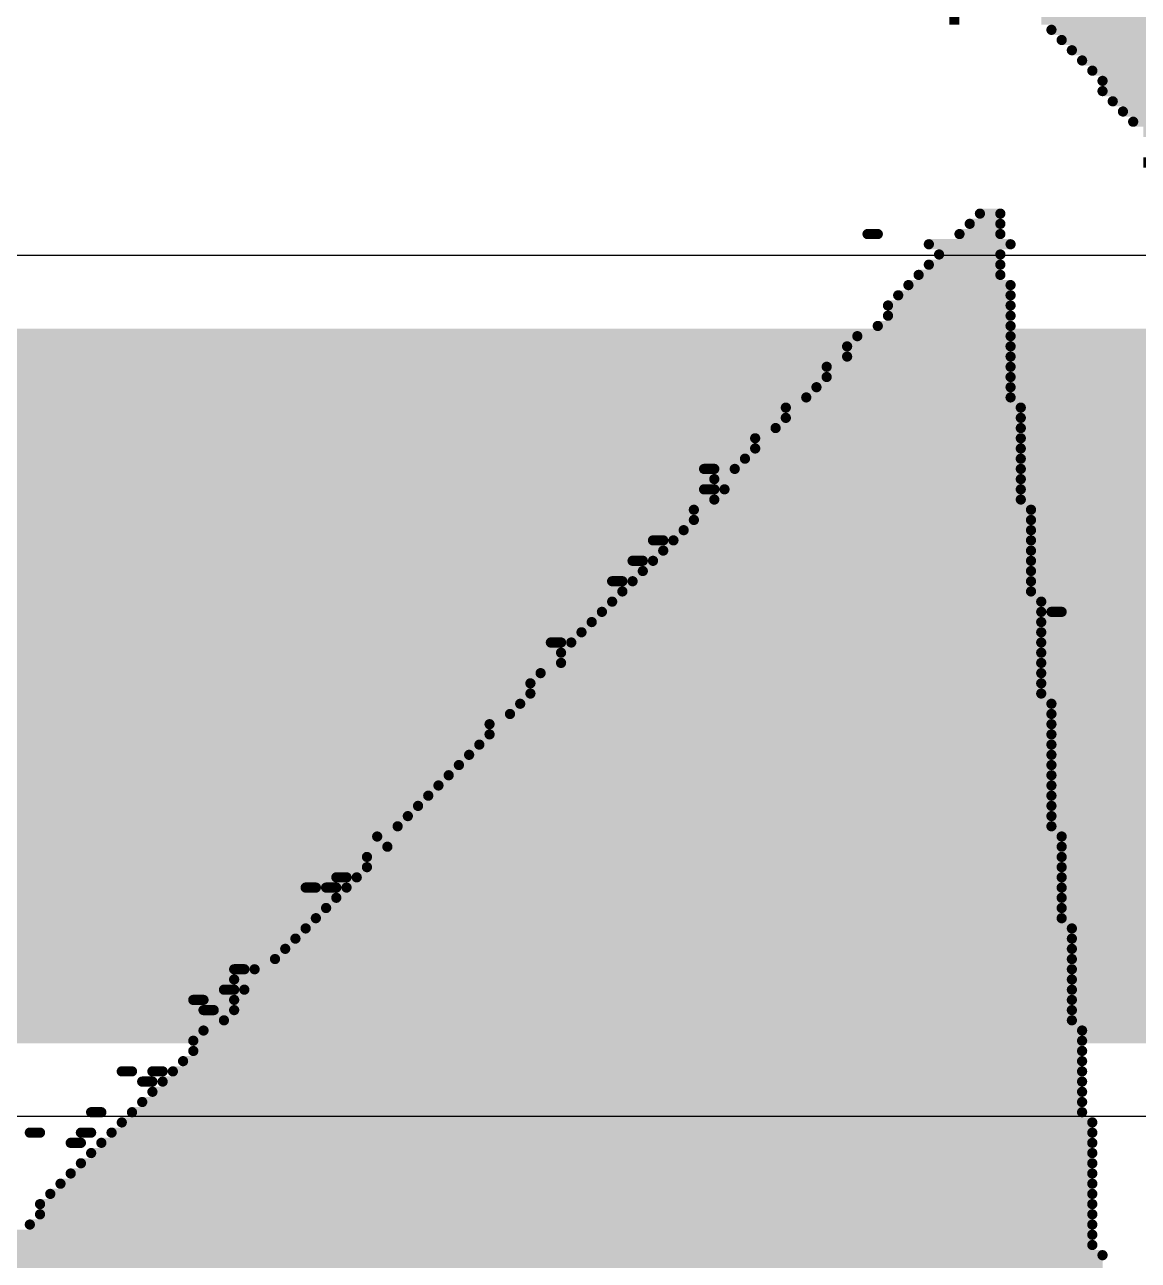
# Model space of a CAD drawing. Header units: inches. Extents: x -5 to 433, y -20 to 71.
# Drawn here: x 21.716 to 24.484, y 54.883 to 57.957 of the extents above; entities that cross this region are included whole.
import ezdxf

# ---------------------------------------------------------------- set-up
doc = ezdxf.new("R2010")
doc.units = ezdxf.units.IN
doc.layers.add('Bottom Overlay', color=54, linetype='Continuous')
doc.layers.add('Top Layer', color=1, linetype='Continuous')

msp = doc.modelspace()

# ---------------------------------------------------------------- hatches: boundary and pattern name
at = {"layer": 'Top Layer'}
msp.add_hatch(color=1, dxfattribs=at).paths.add_polyline_path([(8.89, 55.4228), (74.3966, 55.4228), (74.3966, 57.2008), (8.89, 57.2008)])

# ---------------------------------------------------------------- linework, layer by layer
at = {"layer": 'Bottom Overlay'}
for points in [[(24.0144, 57.9692, 0.0254, 0.0254, 0), (24.0398, 57.9692, 0.0254, 0.0254, 0)], [(24.243, 57.9692, 0.0254, 0.0254, 0), (24.9542, 57.9692, 0.0254, 0.0254, 0)], [(24.2684, 57.9438, 0.0254, 0.0254, 0), (24.9796, 57.9438, 0.0254, 0.0254, 0)], [(24.2938, 57.9184, 0.0254, 0.0254, 0), (24.9796, 57.9184, 0.0254, 0.0254, 0)], [(24.3192, 57.893, 0.0254, 0.0254, 0), (25.005, 57.893, 0.0254, 0.0254, 0)], [(24.3446, 57.8676, 0.0254, 0.0254, 0), (25.0304, 57.8676, 0.0254, 0.0254, 0)], [(24.37, 57.8422, 0.0254, 0.0254, 0), (25.0558, 57.8422, 0.0254, 0.0254, 0)], [(24.3954, 57.8168, 0.0254, 0.0254, 0), (25.0812, 57.8168, 0.0254, 0.0254, 0)], [(24.3954, 57.7914, 0.0254, 0.0254, 0), (25.0812, 57.7914, 0.0254, 0.0254, 0)], [(24.4208, 57.766, 0.0254, 0.0254, 0), (25.1066, 57.766, 0.0254, 0.0254, 0)], [(24.4462, 57.7406, 0.0254, 0.0254, 0), (25.132, 57.7406, 0.0254, 0.0254, 0)], [(24.4716, 57.7152, 0.0254, 0.0254, 0), (25.1828, 57.7152, 0.0254, 0.0254, 0)], [(24.497, 57.6898, 0.0254, 0.0254, 0), (25.1574, 57.6898, 0.0254, 0.0254, 0)], [(24.497, 57.6136, 0.0254, 0.0254, 0), (24.5224, 57.6136, 0.0254, 0.0254, 0)], [(24.0652, 57.4612, 0.0254, 0.0254, 0), (24.1414, 57.4612, 0.0254, 0.0254, 0)], [(24.0906, 57.4866, 0.0254, 0.0254, 0), (24.1414, 57.4866, 0.0254, 0.0254, 0)], [(23.8112, 57.4358, 0.0254, 0.0254, 0), (23.8366, 57.4358, 0.0254, 0.0254, 0)], [(24.0398, 57.4358, 0.0254, 0.0254, 0), (24.1414, 57.4358, 0.0254, 0.0254, 0)], [(23.9636, 57.4104, 0.0254, 0.0254, 0), (24.1668, 57.4104, 0.0254, 0.0254, 0)], [(23.989, 57.385, 0.0254, 0.0254, 0), (24.1414, 57.385, 0.0254, 0.0254, 0)], [(23.9636, 57.3596, 0.0254, 0.0254, 0), (24.1414, 57.3596, 0.0254, 0.0254, 0)], [(23.9128, 57.3088, 0.0254, 0.0254, 0), (24.1668, 57.3088, 0.0254, 0.0254, 0)], [(23.9382, 57.3342, 0.0254, 0.0254, 0), (24.1414, 57.3342, 0.0254, 0.0254, 0)], [(23.8874, 57.2834, 0.0254, 0.0254, 0), (24.1668, 57.2834, 0.0254, 0.0254, 0)], [(23.862, 57.258, 0.0254, 0.0254, 0), (24.1668, 57.258, 0.0254, 0.0254, 0)], [(23.862, 57.2326, 0.0254, 0.0254, 0), (24.1668, 57.2326, 0.0254, 0.0254, 0)], [(23.8366, 57.2072, 0.0254, 0.0254, 0), (24.1668, 57.2072, 0.0254, 0.0254, 0)], [(23.7604, 57.1564, 0.0254, 0.0254, 0), (24.1668, 57.1564, 0.0254, 0.0254, 0)], [(23.7858, 57.1818, 0.0254, 0.0254, 0), (24.1668, 57.1818, 0.0254, 0.0254, 0)], [(23.7604, 57.131, 0.0254, 0.0254, 0), (24.1668, 57.131, 0.0254, 0.0254, 0)], [(23.7096, 57.1056, 0.0254, 0.0254, 0), (24.1668, 57.1056, 0.0254, 0.0254, 0)], [(23.7096, 57.0802, 0.0254, 0.0254, 0), (24.1668, 57.0802, 0.0254, 0.0254, 0)], [(23.6842, 57.0548, 0.0254, 0.0254, 0), (24.1668, 57.0548, 0.0254, 0.0254, 0)], [(23.608, 57.004, 0.0254, 0.0254, 0), (24.1922, 57.004, 0.0254, 0.0254, 0)], [(23.6588, 57.0294, 0.0254, 0.0254, 0), (24.1668, 57.0294, 0.0254, 0.0254, 0)], [(23.608, 56.9786, 0.0254, 0.0254, 0), (24.1922, 56.9786, 0.0254, 0.0254, 0)], [(23.5826, 56.9532, 0.0254, 0.0254, 0), (24.1922, 56.9532, 0.0254, 0.0254, 0)], [(23.5318, 56.9278, 0.0254, 0.0254, 0), (24.1922, 56.9278, 0.0254, 0.0254, 0)], [(23.5064, 56.877, 0.0254, 0.0254, 0), (24.1922, 56.877, 0.0254, 0.0254, 0)], [(23.5318, 56.9024, 0.0254, 0.0254, 0), (24.1922, 56.9024, 0.0254, 0.0254, 0)], [(23.4048, 56.8516, 0.0254, 0.0254, 0), (23.4302, 56.8516, 0.0254, 0.0254, 0)], [(23.481, 56.8516, 0.0254, 0.0254, 0), (24.1922, 56.8516, 0.0254, 0.0254, 0)], [(23.4302, 56.8262, 0.0254, 0.0254, 0), (24.1922, 56.8262, 0.0254, 0.0254, 0)], [(23.4048, 56.8008, 0.0254, 0.0254, 0), (23.4302, 56.8008, 0.0254, 0.0254, 0)], [(23.4556, 56.8008, 0.0254, 0.0254, 0), (24.1922, 56.8008, 0.0254, 0.0254, 0)], [(23.4302, 56.7754, 0.0254, 0.0254, 0), (24.1922, 56.7754, 0.0254, 0.0254, 0)], [(23.3794, 56.75, 0.0254, 0.0254, 0), (24.2176, 56.75, 0.0254, 0.0254, 0)], [(23.3794, 56.7246, 0.0254, 0.0254, 0), (24.2176, 56.7246, 0.0254, 0.0254, 0)], [(23.354, 56.6992, 0.0254, 0.0254, 0), (24.2176, 56.6992, 0.0254, 0.0254, 0)], [(23.2778, 56.6738, 0.0254, 0.0254, 0), (23.3032, 56.6738, 0.0254, 0.0254, 0)], [(23.3286, 56.6738, 0.0254, 0.0254, 0), (24.2176, 56.6738, 0.0254, 0.0254, 0)], [(23.3032, 56.6484, 0.0254, 0.0254, 0), (24.2176, 56.6484, 0.0254, 0.0254, 0)], [(23.227, 56.623, 0.0254, 0.0254, 0), (23.2524, 56.623, 0.0254, 0.0254, 0)], [(23.2778, 56.623, 0.0254, 0.0254, 0), (24.2176, 56.623, 0.0254, 0.0254, 0)], [(23.1762, 56.5722, 0.0254, 0.0254, 0), (23.2016, 56.5722, 0.0254, 0.0254, 0)], [(23.227, 56.5722, 0.0254, 0.0254, 0), (24.2176, 56.5722, 0.0254, 0.0254, 0)], [(23.2524, 56.5976, 0.0254, 0.0254, 0), (24.2176, 56.5976, 0.0254, 0.0254, 0)], [(23.2016, 56.5468, 0.0254, 0.0254, 0), (24.2176, 56.5468, 0.0254, 0.0254, 0)], [(23.1762, 56.5214, 0.0254, 0.0254, 0), (24.243, 56.5214, 0.0254, 0.0254, 0)], [(23.1508, 56.496, 0.0254, 0.0254, 0), (24.243, 56.496, 0.0254, 0.0254, 0)], [(24.2684, 56.496, 0.0254, 0.0254, 0), (24.2938, 56.496, 0.0254, 0.0254, 0)], [(23.1254, 56.4706, 0.0254, 0.0254, 0), (24.243, 56.4706, 0.0254, 0.0254, 0)], [(23.0238, 56.4198, 0.0254, 0.0254, 0), (23.0492, 56.4198, 0.0254, 0.0254, 0)], [(23.0746, 56.4198, 0.0254, 0.0254, 0), (24.243, 56.4198, 0.0254, 0.0254, 0)], [(23.1, 56.4452, 0.0254, 0.0254, 0), (24.243, 56.4452, 0.0254, 0.0254, 0)], [(23.0492, 56.3944, 0.0254, 0.0254, 0), (24.243, 56.3944, 0.0254, 0.0254, 0)], [(23.0492, 56.369, 0.0254, 0.0254, 0), (24.243, 56.369, 0.0254, 0.0254, 0)], [(22.9984, 56.3436, 0.0254, 0.0254, 0), (24.243, 56.3436, 0.0254, 0.0254, 0)], [(22.973, 56.3182, 0.0254, 0.0254, 0), (24.243, 56.3182, 0.0254, 0.0254, 0)], [(22.973, 56.2928, 0.0254, 0.0254, 0), (24.243, 56.2928, 0.0254, 0.0254, 0)], [(22.9476, 56.2674, 0.0254, 0.0254, 0), (24.2684, 56.2674, 0.0254, 0.0254, 0)], [(22.9222, 56.242, 0.0254, 0.0254, 0), (24.2684, 56.242, 0.0254, 0.0254, 0)], [(22.8714, 56.2166, 0.0254, 0.0254, 0), (24.2684, 56.2166, 0.0254, 0.0254, 0)], [(22.8714, 56.1912, 0.0254, 0.0254, 0), (24.2684, 56.1912, 0.0254, 0.0254, 0)], [(22.8206, 56.1404, 0.0254, 0.0254, 0), (24.2684, 56.1404, 0.0254, 0.0254, 0)], [(22.846, 56.1658, 0.0254, 0.0254, 0), (24.2684, 56.1658, 0.0254, 0.0254, 0)], [(22.7952, 56.115, 0.0254, 0.0254, 0), (24.2684, 56.115, 0.0254, 0.0254, 0)], [(22.7698, 56.0896, 0.0254, 0.0254, 0), (24.2684, 56.0896, 0.0254, 0.0254, 0)], [(22.7444, 56.0642, 0.0254, 0.0254, 0), (24.2684, 56.0642, 0.0254, 0.0254, 0)], [(22.719, 56.0388, 0.0254, 0.0254, 0), (24.2684, 56.0388, 0.0254, 0.0254, 0)], [(22.6682, 55.988, 0.0254, 0.0254, 0), (24.2684, 55.988, 0.0254, 0.0254, 0)], [(22.6936, 56.0134, 0.0254, 0.0254, 0), (24.2684, 56.0134, 0.0254, 0.0254, 0)], [(22.6428, 55.9626, 0.0254, 0.0254, 0), (24.2684, 55.9626, 0.0254, 0.0254, 0)], [(22.592, 55.9372, 0.0254, 0.0254, 0), (24.2938, 55.9372, 0.0254, 0.0254, 0)], [(22.6174, 55.9118, 0.0254, 0.0254, 0), (24.2938, 55.9118, 0.0254, 0.0254, 0)], [(22.5666, 55.8864, 0.0254, 0.0254, 0), (24.2938, 55.8864, 0.0254, 0.0254, 0)], [(22.4904, 55.8356, 0.0254, 0.0254, 0), (22.5158, 55.8356, 0.0254, 0.0254, 0)], [(22.5412, 55.8356, 0.0254, 0.0254, 0), (24.2938, 55.8356, 0.0254, 0.0254, 0)], [(22.5666, 55.861, 0.0254, 0.0254, 0), (24.2938, 55.861, 0.0254, 0.0254, 0)], [(22.4142, 55.8102, 0.0254, 0.0254, 0), (22.4396, 55.8102, 0.0254, 0.0254, 0)], [(22.465, 55.8102, 0.0254, 0.0254, 0), (22.4904, 55.8102, 0.0254, 0.0254, 0)], [(22.5158, 55.8102, 0.0254, 0.0254, 0), (24.2938, 55.8102, 0.0254, 0.0254, 0)], [(22.4904, 55.7848, 0.0254, 0.0254, 0), (24.2938, 55.7848, 0.0254, 0.0254, 0)], [(22.465, 55.7594, 0.0254, 0.0254, 0), (24.2938, 55.7594, 0.0254, 0.0254, 0)], [(22.4142, 55.7086, 0.0254, 0.0254, 0), (24.3192, 55.7086, 0.0254, 0.0254, 0)], [(22.4396, 55.734, 0.0254, 0.0254, 0), (24.2938, 55.734, 0.0254, 0.0254, 0)], [(22.3888, 55.6832, 0.0254, 0.0254, 0), (24.3192, 55.6832, 0.0254, 0.0254, 0)], [(22.3634, 55.6578, 0.0254, 0.0254, 0), (24.3192, 55.6578, 0.0254, 0.0254, 0)], [(22.338, 55.6324, 0.0254, 0.0254, 0), (24.3192, 55.6324, 0.0254, 0.0254, 0)], [(22.2364, 55.607, 0.0254, 0.0254, 0), (22.2618, 55.607, 0.0254, 0.0254, 0)], [(22.2872, 55.607, 0.0254, 0.0254, 0), (24.3192, 55.607, 0.0254, 0.0254, 0)], [(22.211, 55.5562, 0.0254, 0.0254, 0), (22.2364, 55.5562, 0.0254, 0.0254, 0)], [(22.2364, 55.5816, 0.0254, 0.0254, 0), (24.3192, 55.5816, 0.0254, 0.0254, 0)], [(22.2618, 55.5562, 0.0254, 0.0254, 0), (24.3192, 55.5562, 0.0254, 0.0254, 0)], [(22.1348, 55.5308, 0.0254, 0.0254, 0), (22.1602, 55.5308, 0.0254, 0.0254, 0)], [(22.2364, 55.5308, 0.0254, 0.0254, 0), (24.3192, 55.5308, 0.0254, 0.0254, 0)], [(22.1602, 55.5054, 0.0254, 0.0254, 0), (22.1856, 55.5054, 0.0254, 0.0254, 0)], [(22.2364, 55.5054, 0.0254, 0.0254, 0), (24.3192, 55.5054, 0.0254, 0.0254, 0)], [(22.211, 55.48, 0.0254, 0.0254, 0), (24.3192, 55.48, 0.0254, 0.0254, 0)], [(22.1602, 55.4546, 0.0254, 0.0254, 0), (24.3446, 55.4546, 0.0254, 0.0254, 0)], [(22.1348, 55.4292, 0.0254, 0.0254, 0), (24.3446, 55.4292, 0.0254, 0.0254, 0)], [(22.1348, 55.4038, 0.0254, 0.0254, 0), (24.3446, 55.4038, 0.0254, 0.0254, 0)], [(22.1094, 55.3784, 0.0254, 0.0254, 0), (24.3446, 55.3784, 0.0254, 0.0254, 0)], [(21.957, 55.353, 0.0254, 0.0254, 0), (21.9824, 55.353, 0.0254, 0.0254, 0)], [(22.0332, 55.353, 0.0254, 0.0254, 0), (22.0586, 55.353, 0.0254, 0.0254, 0)], [(22.084, 55.353, 0.0254, 0.0254, 0), (24.3446, 55.353, 0.0254, 0.0254, 0)], [(22.0078, 55.3276, 0.0254, 0.0254, 0), (22.0332, 55.3276, 0.0254, 0.0254, 0)], [(22.0586, 55.3276, 0.0254, 0.0254, 0), (24.3446, 55.3276, 0.0254, 0.0254, 0)], [(22.0332, 55.3022, 0.0254, 0.0254, 0), (24.3446, 55.3022, 0.0254, 0.0254, 0)], [(21.8808, 55.2514, 0.0254, 0.0254, 0), (21.9062, 55.2514, 0.0254, 0.0254, 0)], [(21.9824, 55.2514, 0.0254, 0.0254, 0), (24.3446, 55.2514, 0.0254, 0.0254, 0)], [(22.0078, 55.2768, 0.0254, 0.0254, 0), (24.3446, 55.2768, 0.0254, 0.0254, 0)], [(21.957, 55.226, 0.0254, 0.0254, 0), (24.37, 55.226, 0.0254, 0.0254, 0)], [(21.7284, 55.2006, 0.0254, 0.0254, 0), (21.7538, 55.2006, 0.0254, 0.0254, 0)], [(21.8554, 55.2006, 0.0254, 0.0254, 0), (21.8808, 55.2006, 0.0254, 0.0254, 0)], [(21.9316, 55.2006, 0.0254, 0.0254, 0), (24.37, 55.2006, 0.0254, 0.0254, 0)], [(21.83, 55.1752, 0.0254, 0.0254, 0), (21.8554, 55.1752, 0.0254, 0.0254, 0)], [(21.9062, 55.1752, 0.0254, 0.0254, 0), (24.37, 55.1752, 0.0254, 0.0254, 0)], [(21.8554, 55.1244, 0.0254, 0.0254, 0), (24.37, 55.1244, 0.0254, 0.0254, 0)], [(21.8808, 55.1498, 0.0254, 0.0254, 0), (24.37, 55.1498, 0.0254, 0.0254, 0)], [(21.83, 55.099, 0.0254, 0.0254, 0), (24.37, 55.099, 0.0254, 0.0254, 0)], [(21.8046, 55.0736, 0.0254, 0.0254, 0), (24.37, 55.0736, 0.0254, 0.0254, 0)], [(21.7792, 55.0482, 0.0254, 0.0254, 0), (24.37, 55.0482, 0.0254, 0.0254, 0)], [(21.7538, 55.0228, 0.0254, 0.0254, 0), (24.37, 55.0228, 0.0254, 0.0254, 0)], [(21.7284, 54.972, 0.0254, 0.0254, 0), (24.37, 54.972, 0.0254, 0.0254, 0)], [(21.7538, 54.9974, 0.0254, 0.0254, 0), (24.37, 54.9974, 0.0254, 0.0254, 0)], [(18.9852, 54.9466, 0.0254, 0.0254, 0), (24.37, 54.9466, 0.0254, 0.0254, 0)], [(19.036, 54.9212, 0.0254, 0.0254, 0), (24.37, 54.9212, 0.0254, 0.0254, 0)], [(19.0614, 54.8958, 0.0254, 0.0254, 0), (24.3954, 54.8958, 0.0254, 0.0254, 0)], [(19.0868, 54.8704, 0.0254, 0.0254, 0), (24.3954, 54.8704, 0.0254, 0.0254, 0)]]:
    msp.add_lwpolyline(points, format="xyseb", dxfattribs=at)
for points in [[(24.2621, 57.9438, 0.0127, 0.0127, 1), (24.2748, 57.9438, 0.0127, 0.0127, 1)], [(24.2875, 57.9184, 0.0127, 0.0127, 1), (24.3002, 57.9184, 0.0127, 0.0127, 1)], [(24.3129, 57.893, 0.0127, 0.0127, 1), (24.3256, 57.893, 0.0127, 0.0127, 1)], [(24.3383, 57.8676, 0.0127, 0.0127, 1), (24.351, 57.8676, 0.0127, 0.0127, 1)], [(24.3637, 57.8422, 0.0127, 0.0127, 1), (24.3764, 57.8422, 0.0127, 0.0127, 1)], [(24.3891, 57.8168, 0.0127, 0.0127, 1), (24.4018, 57.8168, 0.0127, 0.0127, 1)], [(24.3891, 57.7914, 0.0127, 0.0127, 1), (24.4018, 57.7914, 0.0127, 0.0127, 1)], [(24.4145, 57.766, 0.0127, 0.0127, 1), (24.4272, 57.766, 0.0127, 0.0127, 1)], [(24.4399, 57.7406, 0.0127, 0.0127, 1), (24.4526, 57.7406, 0.0127, 0.0127, 1)], [(24.4653, 57.7152, 0.0127, 0.0127, 1), (24.478, 57.7152, 0.0127, 0.0127, 1)], [(24.0589, 57.4612, 0.0127, 0.0127, 1), (24.0716, 57.4612, 0.0127, 0.0127, 1)], [(24.0843, 57.4866, 0.0127, 0.0127, 1), (24.097, 57.4866, 0.0127, 0.0127, 1)], [(24.1351, 57.4866, 0.0127, 0.0127, 1), (24.1478, 57.4866, 0.0127, 0.0127, 1)], [(24.1351, 57.4612, 0.0127, 0.0127, 1), (24.1478, 57.4612, 0.0127, 0.0127, 1)], [(23.8049, 57.4358, 0.0127, 0.0127, 1), (23.8176, 57.4358, 0.0127, 0.0127, 1)], [(23.8303, 57.4358, 0.0127, 0.0127, 1), (23.843, 57.4358, 0.0127, 0.0127, 1)], [(24.0335, 57.4358, 0.0127, 0.0127, 1), (24.0462, 57.4358, 0.0127, 0.0127, 1)], [(24.1351, 57.4358, 0.0127, 0.0127, 1), (24.1478, 57.4358, 0.0127, 0.0127, 1)], [(23.9573, 57.4104, 0.0127, 0.0127, 1), (23.97, 57.4104, 0.0127, 0.0127, 1)], [(24.1605, 57.4104, 0.0127, 0.0127, 1), (24.1732, 57.4104, 0.0127, 0.0127, 1)], [(23.9827, 57.385, 0.0127, 0.0127, 1), (23.9954, 57.385, 0.0127, 0.0127, 1)], [(24.1351, 57.385, 0.0127, 0.0127, 1), (24.1478, 57.385, 0.0127, 0.0127, 1)], [(23.9573, 57.3596, 0.0127, 0.0127, 1), (23.97, 57.3596, 0.0127, 0.0127, 1)], [(24.1351, 57.3596, 0.0127, 0.0127, 1), (24.1478, 57.3596, 0.0127, 0.0127, 1)], [(23.9065, 57.3088, 0.0127, 0.0127, 1), (23.9192, 57.3088, 0.0127, 0.0127, 1)], [(23.9319, 57.3342, 0.0127, 0.0127, 1), (23.9446, 57.3342, 0.0127, 0.0127, 1)], [(24.1351, 57.3342, 0.0127, 0.0127, 1), (24.1478, 57.3342, 0.0127, 0.0127, 1)], [(24.1605, 57.3088, 0.0127, 0.0127, 1), (24.1732, 57.3088, 0.0127, 0.0127, 1)], [(23.8811, 57.2834, 0.0127, 0.0127, 1), (23.8938, 57.2834, 0.0127, 0.0127, 1)], [(24.1605, 57.2834, 0.0127, 0.0127, 1), (24.1732, 57.2834, 0.0127, 0.0127, 1)], [(23.8557, 57.258, 0.0127, 0.0127, 1), (23.8684, 57.258, 0.0127, 0.0127, 1)], [(24.1605, 57.258, 0.0127, 0.0127, 1), (24.1732, 57.258, 0.0127, 0.0127, 1)], [(23.8557, 57.2326, 0.0127, 0.0127, 1), (23.8684, 57.2326, 0.0127, 0.0127, 1)], [(24.1605, 57.2326, 0.0127, 0.0127, 1), (24.1732, 57.2326, 0.0127, 0.0127, 1)], [(23.8303, 57.2072, 0.0127, 0.0127, 1), (23.843, 57.2072, 0.0127, 0.0127, 1)], [(24.1605, 57.2072, 0.0127, 0.0127, 1), (24.1732, 57.2072, 0.0127, 0.0127, 1)], [(23.7541, 57.1564, 0.0127, 0.0127, 1), (23.7668, 57.1564, 0.0127, 0.0127, 1)], [(23.7795, 57.1818, 0.0127, 0.0127, 1), (23.7922, 57.1818, 0.0127, 0.0127, 1)], [(24.1605, 57.1818, 0.0127, 0.0127, 1), (24.1732, 57.1818, 0.0127, 0.0127, 1)], [(24.1605, 57.1564, 0.0127, 0.0127, 1), (24.1732, 57.1564, 0.0127, 0.0127, 1)], [(23.7541, 57.131, 0.0127, 0.0127, 1), (23.7668, 57.131, 0.0127, 0.0127, 1)], [(24.1605, 57.131, 0.0127, 0.0127, 1), (24.1732, 57.131, 0.0127, 0.0127, 1)], [(23.7033, 57.1056, 0.0127, 0.0127, 1), (23.716, 57.1056, 0.0127, 0.0127, 1)], [(24.1605, 57.1056, 0.0127, 0.0127, 1), (24.1732, 57.1056, 0.0127, 0.0127, 1)], [(23.7033, 57.0802, 0.0127, 0.0127, 1), (23.716, 57.0802, 0.0127, 0.0127, 1)], [(24.1605, 57.0802, 0.0127, 0.0127, 1), (24.1732, 57.0802, 0.0127, 0.0127, 1)], [(23.6779, 57.0548, 0.0127, 0.0127, 1), (23.6906, 57.0548, 0.0127, 0.0127, 1)], [(24.1605, 57.0548, 0.0127, 0.0127, 1), (24.1732, 57.0548, 0.0127, 0.0127, 1)], [(23.6017, 57.004, 0.0127, 0.0127, 1), (23.6144, 57.004, 0.0127, 0.0127, 1)], [(23.6525, 57.0294, 0.0127, 0.0127, 1), (23.6652, 57.0294, 0.0127, 0.0127, 1)], [(24.1605, 57.0294, 0.0127, 0.0127, 1), (24.1732, 57.0294, 0.0127, 0.0127, 1)], [(24.1859, 57.004, 0.0127, 0.0127, 1), (24.1986, 57.004, 0.0127, 0.0127, 1)], [(23.6017, 56.9786, 0.0127, 0.0127, 1), (23.6144, 56.9786, 0.0127, 0.0127, 1)], [(24.1859, 56.9786, 0.0127, 0.0127, 1), (24.1986, 56.9786, 0.0127, 0.0127, 1)], [(23.5763, 56.9532, 0.0127, 0.0127, 1), (23.589, 56.9532, 0.0127, 0.0127, 1)], [(24.1859, 56.9532, 0.0127, 0.0127, 1), (24.1986, 56.9532, 0.0127, 0.0127, 1)], [(23.5255, 56.9278, 0.0127, 0.0127, 1), (23.5382, 56.9278, 0.0127, 0.0127, 1)], [(24.1859, 56.9278, 0.0127, 0.0127, 1), (24.1986, 56.9278, 0.0127, 0.0127, 1)], [(23.5001, 56.877, 0.0127, 0.0127, 1), (23.5128, 56.877, 0.0127, 0.0127, 1)], [(23.5255, 56.9024, 0.0127, 0.0127, 1), (23.5382, 56.9024, 0.0127, 0.0127, 1)], [(24.1859, 56.9024, 0.0127, 0.0127, 1), (24.1986, 56.9024, 0.0127, 0.0127, 1)], [(24.1859, 56.877, 0.0127, 0.0127, 1), (24.1986, 56.877, 0.0127, 0.0127, 1)], [(23.3985, 56.8516, 0.0127, 0.0127, 1), (23.4112, 56.8516, 0.0127, 0.0127, 1)], [(23.4239, 56.8516, 0.0127, 0.0127, 1), (23.4366, 56.8516, 0.0127, 0.0127, 1)], [(23.4747, 56.8516, 0.0127, 0.0127, 1), (23.4874, 56.8516, 0.0127, 0.0127, 1)], [(24.1859, 56.8516, 0.0127, 0.0127, 1), (24.1986, 56.8516, 0.0127, 0.0127, 1)], [(23.4239, 56.8262, 0.0127, 0.0127, 1), (23.4366, 56.8262, 0.0127, 0.0127, 1)], [(24.1859, 56.8262, 0.0127, 0.0127, 1), (24.1986, 56.8262, 0.0127, 0.0127, 1)], [(23.3985, 56.8008, 0.0127, 0.0127, 1), (23.4112, 56.8008, 0.0127, 0.0127, 1)], [(23.4239, 56.8008, 0.0127, 0.0127, 1), (23.4366, 56.8008, 0.0127, 0.0127, 1)], [(23.4493, 56.8008, 0.0127, 0.0127, 1), (23.462, 56.8008, 0.0127, 0.0127, 1)], [(24.1859, 56.8008, 0.0127, 0.0127, 1), (24.1986, 56.8008, 0.0127, 0.0127, 1)], [(23.4239, 56.7754, 0.0127, 0.0127, 1), (23.4366, 56.7754, 0.0127, 0.0127, 1)], [(24.1859, 56.7754, 0.0127, 0.0127, 1), (24.1986, 56.7754, 0.0127, 0.0127, 1)], [(23.3731, 56.75, 0.0127, 0.0127, 1), (23.3858, 56.75, 0.0127, 0.0127, 1)], [(23.3731, 56.7246, 0.0127, 0.0127, 1), (23.3858, 56.7246, 0.0127, 0.0127, 1)], [(24.2113, 56.75, 0.0127, 0.0127, 1), (24.224, 56.75, 0.0127, 0.0127, 1)], [(24.2113, 56.7246, 0.0127, 0.0127, 1), (24.224, 56.7246, 0.0127, 0.0127, 1)], [(23.3477, 56.6992, 0.0127, 0.0127, 1), (23.3604, 56.6992, 0.0127, 0.0127, 1)], [(24.2113, 56.6992, 0.0127, 0.0127, 1), (24.224, 56.6992, 0.0127, 0.0127, 1)], [(23.2715, 56.6738, 0.0127, 0.0127, 1), (23.2842, 56.6738, 0.0127, 0.0127, 1)], [(23.2969, 56.6738, 0.0127, 0.0127, 1), (23.3096, 56.6738, 0.0127, 0.0127, 1)], [(23.3223, 56.6738, 0.0127, 0.0127, 1), (23.335, 56.6738, 0.0127, 0.0127, 1)], [(24.2113, 56.6738, 0.0127, 0.0127, 1), (24.224, 56.6738, 0.0127, 0.0127, 1)], [(23.2969, 56.6484, 0.0127, 0.0127, 1), (23.3096, 56.6484, 0.0127, 0.0127, 1)], [(24.2113, 56.6484, 0.0127, 0.0127, 1), (24.224, 56.6484, 0.0127, 0.0127, 1)], [(23.2207, 56.623, 0.0127, 0.0127, 1), (23.2334, 56.623, 0.0127, 0.0127, 1)], [(23.2461, 56.623, 0.0127, 0.0127, 1), (23.2588, 56.623, 0.0127, 0.0127, 1)], [(23.2715, 56.623, 0.0127, 0.0127, 1), (23.2842, 56.623, 0.0127, 0.0127, 1)], [(24.2113, 56.623, 0.0127, 0.0127, 1), (24.224, 56.623, 0.0127, 0.0127, 1)], [(23.1699, 56.5722, 0.0127, 0.0127, 1), (23.1826, 56.5722, 0.0127, 0.0127, 1)], [(23.1953, 56.5722, 0.0127, 0.0127, 1), (23.208, 56.5722, 0.0127, 0.0127, 1)], [(23.2207, 56.5722, 0.0127, 0.0127, 1), (23.2334, 56.5722, 0.0127, 0.0127, 1)], [(23.2461, 56.5976, 0.0127, 0.0127, 1), (23.2588, 56.5976, 0.0127, 0.0127, 1)], [(24.2113, 56.5976, 0.0127, 0.0127, 1), (24.224, 56.5976, 0.0127, 0.0127, 1)], [(24.2113, 56.5722, 0.0127, 0.0127, 1), (24.224, 56.5722, 0.0127, 0.0127, 1)], [(23.1953, 56.5468, 0.0127, 0.0127, 1), (23.208, 56.5468, 0.0127, 0.0127, 1)], [(24.2113, 56.5468, 0.0127, 0.0127, 1), (24.224, 56.5468, 0.0127, 0.0127, 1)], [(23.1699, 56.5214, 0.0127, 0.0127, 1), (23.1826, 56.5214, 0.0127, 0.0127, 1)], [(24.2367, 56.5214, 0.0127, 0.0127, 1), (24.2494, 56.5214, 0.0127, 0.0127, 1)], [(23.1445, 56.496, 0.0127, 0.0127, 1), (23.1572, 56.496, 0.0127, 0.0127, 1)], [(24.2367, 56.496, 0.0127, 0.0127, 1), (24.2494, 56.496, 0.0127, 0.0127, 1)], [(24.2621, 56.496, 0.0127, 0.0127, 1), (24.2748, 56.496, 0.0127, 0.0127, 1)], [(24.2875, 56.496, 0.0127, 0.0127, 1), (24.3002, 56.496, 0.0127, 0.0127, 1)], [(23.1191, 56.4706, 0.0127, 0.0127, 1), (23.1318, 56.4706, 0.0127, 0.0127, 1)], [(24.2367, 56.4706, 0.0127, 0.0127, 1), (24.2494, 56.4706, 0.0127, 0.0127, 1)], [(23.0175, 56.4198, 0.0127, 0.0127, 1), (23.0302, 56.4198, 0.0127, 0.0127, 1)], [(23.0429, 56.4198, 0.0127, 0.0127, 1), (23.0556, 56.4198, 0.0127, 0.0127, 1)], [(23.0683, 56.4198, 0.0127, 0.0127, 1), (23.081, 56.4198, 0.0127, 0.0127, 1)], [(23.0937, 56.4452, 0.0127, 0.0127, 1), (23.1064, 56.4452, 0.0127, 0.0127, 1)], [(24.2367, 56.4452, 0.0127, 0.0127, 1), (24.2494, 56.4452, 0.0127, 0.0127, 1)], [(24.2367, 56.4198, 0.0127, 0.0127, 1), (24.2494, 56.4198, 0.0127, 0.0127, 1)], [(23.0429, 56.3944, 0.0127, 0.0127, 1), (23.0556, 56.3944, 0.0127, 0.0127, 1)], [(24.2367, 56.3944, 0.0127, 0.0127, 1), (24.2494, 56.3944, 0.0127, 0.0127, 1)], [(23.0429, 56.369, 0.0127, 0.0127, 1), (23.0556, 56.369, 0.0127, 0.0127, 1)], [(24.2367, 56.369, 0.0127, 0.0127, 1), (24.2494, 56.369, 0.0127, 0.0127, 1)], [(22.9921, 56.3436, 0.0127, 0.0127, 1), (23.0048, 56.3436, 0.0127, 0.0127, 1)], [(24.2367, 56.3436, 0.0127, 0.0127, 1), (24.2494, 56.3436, 0.0127, 0.0127, 1)], [(22.9667, 56.3182, 0.0127, 0.0127, 1), (22.9794, 56.3182, 0.0127, 0.0127, 1)], [(22.9667, 56.2928, 0.0127, 0.0127, 1), (22.9794, 56.2928, 0.0127, 0.0127, 1)], [(24.2367, 56.3182, 0.0127, 0.0127, 1), (24.2494, 56.3182, 0.0127, 0.0127, 1)], [(24.2367, 56.2928, 0.0127, 0.0127, 1), (24.2494, 56.2928, 0.0127, 0.0127, 1)], [(22.9413, 56.2674, 0.0127, 0.0127, 1), (22.954, 56.2674, 0.0127, 0.0127, 1)], [(24.2621, 56.2674, 0.0127, 0.0127, 1), (24.2748, 56.2674, 0.0127, 0.0127, 1)], [(22.9159, 56.242, 0.0127, 0.0127, 1), (22.9286, 56.242, 0.0127, 0.0127, 1)], [(24.2621, 56.242, 0.0127, 0.0127, 1), (24.2748, 56.242, 0.0127, 0.0127, 1)], [(22.8651, 56.2166, 0.0127, 0.0127, 1), (22.8778, 56.2166, 0.0127, 0.0127, 1)], [(24.2621, 56.2166, 0.0127, 0.0127, 1), (24.2748, 56.2166, 0.0127, 0.0127, 1)], [(22.8651, 56.1912, 0.0127, 0.0127, 1), (22.8778, 56.1912, 0.0127, 0.0127, 1)], [(24.2621, 56.1912, 0.0127, 0.0127, 1), (24.2748, 56.1912, 0.0127, 0.0127, 1)], [(22.8143, 56.1404, 0.0127, 0.0127, 1), (22.827, 56.1404, 0.0127, 0.0127, 1)], [(22.8397, 56.1658, 0.0127, 0.0127, 1), (22.8524, 56.1658, 0.0127, 0.0127, 1)], [(24.2621, 56.1658, 0.0127, 0.0127, 1), (24.2748, 56.1658, 0.0127, 0.0127, 1)], [(24.2621, 56.1404, 0.0127, 0.0127, 1), (24.2748, 56.1404, 0.0127, 0.0127, 1)], [(22.7889, 56.115, 0.0127, 0.0127, 1), (22.8016, 56.115, 0.0127, 0.0127, 1)], [(24.2621, 56.115, 0.0127, 0.0127, 1), (24.2748, 56.115, 0.0127, 0.0127, 1)], [(22.7635, 56.0896, 0.0127, 0.0127, 1), (22.7762, 56.0896, 0.0127, 0.0127, 1)], [(24.2621, 56.0896, 0.0127, 0.0127, 1), (24.2748, 56.0896, 0.0127, 0.0127, 1)], [(22.7381, 56.0642, 0.0127, 0.0127, 1), (22.7508, 56.0642, 0.0127, 0.0127, 1)], [(24.2621, 56.0642, 0.0127, 0.0127, 1), (24.2748, 56.0642, 0.0127, 0.0127, 1)], [(22.7127, 56.0388, 0.0127, 0.0127, 1), (22.7254, 56.0388, 0.0127, 0.0127, 1)], [(24.2621, 56.0388, 0.0127, 0.0127, 1), (24.2748, 56.0388, 0.0127, 0.0127, 1)], [(22.6619, 55.988, 0.0127, 0.0127, 1), (22.6746, 55.988, 0.0127, 0.0127, 1)], [(22.6873, 56.0134, 0.0127, 0.0127, 1), (22.7, 56.0134, 0.0127, 0.0127, 1)], [(24.2621, 56.0134, 0.0127, 0.0127, 1), (24.2748, 56.0134, 0.0127, 0.0127, 1)], [(24.2621, 55.988, 0.0127, 0.0127, 1), (24.2748, 55.988, 0.0127, 0.0127, 1)], [(22.6365, 55.9626, 0.0127, 0.0127, 1), (22.6492, 55.9626, 0.0127, 0.0127, 1)], [(24.2621, 55.9626, 0.0127, 0.0127, 1), (24.2748, 55.9626, 0.0127, 0.0127, 1)], [(22.5857, 55.9372, 0.0127, 0.0127, 1), (22.5984, 55.9372, 0.0127, 0.0127, 1)], [(24.2875, 55.9372, 0.0127, 0.0127, 1), (24.3002, 55.9372, 0.0127, 0.0127, 1)], [(22.6111, 55.9118, 0.0127, 0.0127, 1), (22.6238, 55.9118, 0.0127, 0.0127, 1)], [(24.2875, 55.9118, 0.0127, 0.0127, 1), (24.3002, 55.9118, 0.0127, 0.0127, 1)], [(22.5603, 55.8864, 0.0127, 0.0127, 1), (22.573, 55.8864, 0.0127, 0.0127, 1)], [(24.2875, 55.8864, 0.0127, 0.0127, 1), (24.3002, 55.8864, 0.0127, 0.0127, 1)], [(22.4841, 55.8356, 0.0127, 0.0127, 1), (22.4968, 55.8356, 0.0127, 0.0127, 1)], [(22.5095, 55.8356, 0.0127, 0.0127, 1), (22.5222, 55.8356, 0.0127, 0.0127, 1)], [(22.5349, 55.8356, 0.0127, 0.0127, 1), (22.5476, 55.8356, 0.0127, 0.0127, 1)], [(22.5603, 55.861, 0.0127, 0.0127, 1), (22.573, 55.861, 0.0127, 0.0127, 1)], [(24.2875, 55.861, 0.0127, 0.0127, 1), (24.3002, 55.861, 0.0127, 0.0127, 1)], [(24.2875, 55.8356, 0.0127, 0.0127, 1), (24.3002, 55.8356, 0.0127, 0.0127, 1)], [(22.4079, 55.8102, 0.0127, 0.0127, 1), (22.4206, 55.8102, 0.0127, 0.0127, 1)], [(22.4333, 55.8102, 0.0127, 0.0127, 1), (22.446, 55.8102, 0.0127, 0.0127, 1)], [(22.4587, 55.8102, 0.0127, 0.0127, 1), (22.4714, 55.8102, 0.0127, 0.0127, 1)], [(22.4841, 55.8102, 0.0127, 0.0127, 1), (22.4968, 55.8102, 0.0127, 0.0127, 1)], [(22.5095, 55.8102, 0.0127, 0.0127, 1), (22.5222, 55.8102, 0.0127, 0.0127, 1)], [(24.2875, 55.8102, 0.0127, 0.0127, 1), (24.3002, 55.8102, 0.0127, 0.0127, 1)], [(22.4841, 55.7848, 0.0127, 0.0127, 1), (22.4968, 55.7848, 0.0127, 0.0127, 1)], [(24.2875, 55.7848, 0.0127, 0.0127, 1), (24.3002, 55.7848, 0.0127, 0.0127, 1)], [(22.4587, 55.7594, 0.0127, 0.0127, 1), (22.4714, 55.7594, 0.0127, 0.0127, 1)], [(24.2875, 55.7594, 0.0127, 0.0127, 1), (24.3002, 55.7594, 0.0127, 0.0127, 1)], [(22.4079, 55.7086, 0.0127, 0.0127, 1), (22.4206, 55.7086, 0.0127, 0.0127, 1)], [(22.4333, 55.734, 0.0127, 0.0127, 1), (22.446, 55.734, 0.0127, 0.0127, 1)], [(24.2875, 55.734, 0.0127, 0.0127, 1), (24.3002, 55.734, 0.0127, 0.0127, 1)], [(24.3129, 55.7086, 0.0127, 0.0127, 1), (24.3256, 55.7086, 0.0127, 0.0127, 1)], [(22.3825, 55.6832, 0.0127, 0.0127, 1), (22.3952, 55.6832, 0.0127, 0.0127, 1)], [(24.3129, 55.6832, 0.0127, 0.0127, 1), (24.3256, 55.6832, 0.0127, 0.0127, 1)], [(22.3571, 55.6578, 0.0127, 0.0127, 1), (22.3698, 55.6578, 0.0127, 0.0127, 1)], [(24.3129, 55.6578, 0.0127, 0.0127, 1), (24.3256, 55.6578, 0.0127, 0.0127, 1)], [(22.3317, 55.6324, 0.0127, 0.0127, 1), (22.3444, 55.6324, 0.0127, 0.0127, 1)], [(24.3129, 55.6324, 0.0127, 0.0127, 1), (24.3256, 55.6324, 0.0127, 0.0127, 1)], [(22.2301, 55.607, 0.0127, 0.0127, 1), (22.2428, 55.607, 0.0127, 0.0127, 1)], [(22.2555, 55.607, 0.0127, 0.0127, 1), (22.2682, 55.607, 0.0127, 0.0127, 1)], [(22.2809, 55.607, 0.0127, 0.0127, 1), (22.2936, 55.607, 0.0127, 0.0127, 1)], [(24.3129, 55.607, 0.0127, 0.0127, 1), (24.3256, 55.607, 0.0127, 0.0127, 1)], [(22.2047, 55.5562, 0.0127, 0.0127, 1), (22.2174, 55.5562, 0.0127, 0.0127, 1)], [(22.2301, 55.5816, 0.0127, 0.0127, 1), (22.2428, 55.5816, 0.0127, 0.0127, 1)], [(22.2301, 55.5562, 0.0127, 0.0127, 1), (22.2428, 55.5562, 0.0127, 0.0127, 1)], [(22.2555, 55.5562, 0.0127, 0.0127, 1), (22.2682, 55.5562, 0.0127, 0.0127, 1)], [(24.3129, 55.5816, 0.0127, 0.0127, 1), (24.3256, 55.5816, 0.0127, 0.0127, 1)], [(24.3129, 55.5562, 0.0127, 0.0127, 1), (24.3256, 55.5562, 0.0127, 0.0127, 1)], [(22.1285, 55.5308, 0.0127, 0.0127, 1), (22.1412, 55.5308, 0.0127, 0.0127, 1)], [(22.1539, 55.5308, 0.0127, 0.0127, 1), (22.1666, 55.5308, 0.0127, 0.0127, 1)], [(22.2301, 55.5308, 0.0127, 0.0127, 1), (22.2428, 55.5308, 0.0127, 0.0127, 1)], [(24.3129, 55.5308, 0.0127, 0.0127, 1), (24.3256, 55.5308, 0.0127, 0.0127, 1)], [(22.1539, 55.5054, 0.0127, 0.0127, 1), (22.1666, 55.5054, 0.0127, 0.0127, 1)], [(22.1793, 55.5054, 0.0127, 0.0127, 1), (22.192, 55.5054, 0.0127, 0.0127, 1)], [(22.2301, 55.5054, 0.0127, 0.0127, 1), (22.2428, 55.5054, 0.0127, 0.0127, 1)], [(24.3129, 55.5054, 0.0127, 0.0127, 1), (24.3256, 55.5054, 0.0127, 0.0127, 1)], [(22.2047, 55.48, 0.0127, 0.0127, 1), (22.2174, 55.48, 0.0127, 0.0127, 1)], [(24.3129, 55.48, 0.0127, 0.0127, 1), (24.3256, 55.48, 0.0127, 0.0127, 1)], [(22.1539, 55.4546, 0.0127, 0.0127, 1), (22.1666, 55.4546, 0.0127, 0.0127, 1)], [(24.3383, 55.4546, 0.0127, 0.0127, 1), (24.351, 55.4546, 0.0127, 0.0127, 1)], [(22.1285, 55.4292, 0.0127, 0.0127, 1), (22.1412, 55.4292, 0.0127, 0.0127, 1)], [(22.1285, 55.4038, 0.0127, 0.0127, 1), (22.1412, 55.4038, 0.0127, 0.0127, 1)], [(24.3383, 55.4292, 0.0127, 0.0127, 1), (24.351, 55.4292, 0.0127, 0.0127, 1)], [(24.3383, 55.4038, 0.0127, 0.0127, 1), (24.351, 55.4038, 0.0127, 0.0127, 1)], [(22.1031, 55.3784, 0.0127, 0.0127, 1), (22.1158, 55.3784, 0.0127, 0.0127, 1)], [(24.3383, 55.3784, 0.0127, 0.0127, 1), (24.351, 55.3784, 0.0127, 0.0127, 1)], [(21.9507, 55.353, 0.0127, 0.0127, 1), (21.9634, 55.353, 0.0127, 0.0127, 1)], [(21.9761, 55.353, 0.0127, 0.0127, 1), (21.9888, 55.353, 0.0127, 0.0127, 1)], [(22.0269, 55.353, 0.0127, 0.0127, 1), (22.0396, 55.353, 0.0127, 0.0127, 1)], [(22.0523, 55.353, 0.0127, 0.0127, 1), (22.065, 55.353, 0.0127, 0.0127, 1)], [(22.0777, 55.353, 0.0127, 0.0127, 1), (22.0904, 55.353, 0.0127, 0.0127, 1)], [(24.3383, 55.353, 0.0127, 0.0127, 1), (24.351, 55.353, 0.0127, 0.0127, 1)], [(22.0015, 55.3276, 0.0127, 0.0127, 1), (22.0142, 55.3276, 0.0127, 0.0127, 1)], [(22.0269, 55.3276, 0.0127, 0.0127, 1), (22.0396, 55.3276, 0.0127, 0.0127, 1)], [(22.0523, 55.3276, 0.0127, 0.0127, 1), (22.065, 55.3276, 0.0127, 0.0127, 1)], [(24.3383, 55.3276, 0.0127, 0.0127, 1), (24.351, 55.3276, 0.0127, 0.0127, 1)], [(22.0269, 55.3022, 0.0127, 0.0127, 1), (22.0396, 55.3022, 0.0127, 0.0127, 1)], [(24.3383, 55.3022, 0.0127, 0.0127, 1), (24.351, 55.3022, 0.0127, 0.0127, 1)], [(21.8745, 55.2514, 0.0127, 0.0127, 1), (21.8872, 55.2514, 0.0127, 0.0127, 1)], [(21.8999, 55.2514, 0.0127, 0.0127, 1), (21.9126, 55.2514, 0.0127, 0.0127, 1)], [(21.9761, 55.2514, 0.0127, 0.0127, 1), (21.9888, 55.2514, 0.0127, 0.0127, 1)], [(22.0015, 55.2768, 0.0127, 0.0127, 1), (22.0142, 55.2768, 0.0127, 0.0127, 1)], [(24.3383, 55.2768, 0.0127, 0.0127, 1), (24.351, 55.2768, 0.0127, 0.0127, 1)], [(24.3383, 55.2514, 0.0127, 0.0127, 1), (24.351, 55.2514, 0.0127, 0.0127, 1)], [(21.9507, 55.226, 0.0127, 0.0127, 1), (21.9634, 55.226, 0.0127, 0.0127, 1)], [(24.3637, 55.226, 0.0127, 0.0127, 1), (24.3764, 55.226, 0.0127, 0.0127, 1)], [(21.7221, 55.2006, 0.0127, 0.0127, 1), (21.7348, 55.2006, 0.0127, 0.0127, 1)], [(21.7475, 55.2006, 0.0127, 0.0127, 1), (21.7602, 55.2006, 0.0127, 0.0127, 1)], [(21.8491, 55.2006, 0.0127, 0.0127, 1), (21.8618, 55.2006, 0.0127, 0.0127, 1)], [(21.8745, 55.2006, 0.0127, 0.0127, 1), (21.8872, 55.2006, 0.0127, 0.0127, 1)], [(21.9253, 55.2006, 0.0127, 0.0127, 1), (21.938, 55.2006, 0.0127, 0.0127, 1)], [(24.3637, 55.2006, 0.0127, 0.0127, 1), (24.3764, 55.2006, 0.0127, 0.0127, 1)], [(21.8237, 55.1752, 0.0127, 0.0127, 1), (21.8364, 55.1752, 0.0127, 0.0127, 1)], [(21.8491, 55.1752, 0.0127, 0.0127, 1), (21.8618, 55.1752, 0.0127, 0.0127, 1)], [(21.8999, 55.1752, 0.0127, 0.0127, 1), (21.9126, 55.1752, 0.0127, 0.0127, 1)], [(24.3637, 55.1752, 0.0127, 0.0127, 1), (24.3764, 55.1752, 0.0127, 0.0127, 1)], [(21.8491, 55.1244, 0.0127, 0.0127, 1), (21.8618, 55.1244, 0.0127, 0.0127, 1)], [(21.8745, 55.1498, 0.0127, 0.0127, 1), (21.8872, 55.1498, 0.0127, 0.0127, 1)], [(24.3637, 55.1498, 0.0127, 0.0127, 1), (24.3764, 55.1498, 0.0127, 0.0127, 1)], [(24.3637, 55.1244, 0.0127, 0.0127, 1), (24.3764, 55.1244, 0.0127, 0.0127, 1)], [(21.8237, 55.099, 0.0127, 0.0127, 1), (21.8364, 55.099, 0.0127, 0.0127, 1)], [(24.3637, 55.099, 0.0127, 0.0127, 1), (24.3764, 55.099, 0.0127, 0.0127, 1)], [(21.7983, 55.0736, 0.0127, 0.0127, 1), (21.811, 55.0736, 0.0127, 0.0127, 1)], [(24.3637, 55.0736, 0.0127, 0.0127, 1), (24.3764, 55.0736, 0.0127, 0.0127, 1)], [(21.7729, 55.0482, 0.0127, 0.0127, 1), (21.7856, 55.0482, 0.0127, 0.0127, 1)], [(24.3637, 55.0482, 0.0127, 0.0127, 1), (24.3764, 55.0482, 0.0127, 0.0127, 1)], [(21.7475, 55.0228, 0.0127, 0.0127, 1), (21.7602, 55.0228, 0.0127, 0.0127, 1)], [(24.3637, 55.0228, 0.0127, 0.0127, 1), (24.3764, 55.0228, 0.0127, 0.0127, 1)], [(21.7221, 54.972, 0.0127, 0.0127, 1), (21.7348, 54.972, 0.0127, 0.0127, 1)], [(21.7475, 54.9974, 0.0127, 0.0127, 1), (21.7602, 54.9974, 0.0127, 0.0127, 1)], [(24.3637, 54.9974, 0.0127, 0.0127, 1), (24.3764, 54.9974, 0.0127, 0.0127, 1)], [(24.3637, 54.972, 0.0127, 0.0127, 1), (24.3764, 54.972, 0.0127, 0.0127, 1)], [(24.3637, 54.9466, 0.0127, 0.0127, 1), (24.3764, 54.9466, 0.0127, 0.0127, 1)], [(24.3637, 54.9212, 0.0127, 0.0127, 1), (24.3764, 54.9212, 0.0127, 0.0127, 1)], [(24.3891, 54.8958, 0.0127, 0.0127, 1), (24.4018, 54.8958, 0.0127, 0.0127, 1)]]:
    msp.add_lwpolyline(points, format="xyseb", close=True, dxfattribs=at)
at = {"layer": 'Top Layer'}
for p, q in [((74.5236, 57.3821), (8.89, 57.3821)), ((14.1513, 55.2415), (69.5671, 55.2415))]:
    msp.add_line(p, q, dxfattribs=at)

doc.saveas('drawing.dxf')
